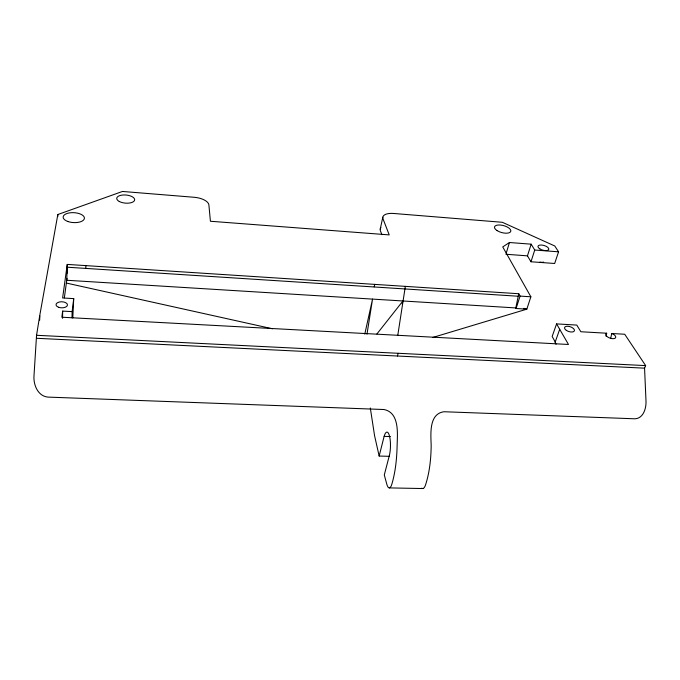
<?xml version="1.0" encoding="UTF-8"?>
<svg xmlns="http://www.w3.org/2000/svg" width="680" height="680" viewBox="0 0 680 680"><rect width="100%" height="100%" fill="white"/><g stroke="black" fill="none" stroke-linecap="round" stroke-linejoin="round"><path stroke-width="1.02" d="M39.669 320.195L39.941 314.44L57.825 214.531L122.477 191.454L194.157 197.276A14.416 6.579 6.8 0 1 208.896 204.986L210.418 221.255L389.224 234.898L383.027 218.883A13.634 6.086 12.4 0 1 393.524 213.46L502.341 222.292L554.787 245.99L558.577 251.821L554.667 263.483L530.986 261.766L527.459 255.85L531.148 244.171L509.447 242.513L502.741 246.925L530.867 296.795L526.821 309.171L516.094 308.507L515.788 307.929L518.763 293.734L67.252 264.409L62.611 297.968L73.721 298.613L72.785 317.976M57.8 216.58L57.825 214.531M62.552 318.342L62.662 311.1L72.131 311.618L73.721 298.613M67.099 273.284L67.252 264.409M72.003 317.815L72.131 311.618M85.816 268.413L85.901 265.616M39.669 316.013L36.55 335.291L34 375.768C33.286 384.736 37.842 396.176 47.957 397.103L383.988 409.522C399.543 412.607 397.469 433.304 397.137 444.983C396.848 457.988 395.632 471.096 392.003 483.633A13.609 3.672 -89.2 0 1 386.793 484.16L384.293 474.954L389.462 455.107A14.212 3.808 -88.7 0 0 389.385 435.625A14.212 3.808 -88.7 0 0 384.132 436.373L379.159 456.05L389.521 456.322M64.353 297.832L67.005 278.341M62.662 311.1L61.837 317.212L568.488 344.479L556.571 323.901L576.793 325.082L580.839 331.747L606.688 333.217L606.058 336.251M405.339 286.365L397.732 335.597M366.979 334.186L372.546 299.098L364.777 334.126M610.674 338.563L611.736 333.506L624.716 334.245L645.643 365.602L644.563 368.169L646 401.055C646.323 408.17 643.51 418.293 635.035 418.803L443.946 411.74C428.434 413.899 430.933 434.902 431.179 445.969C430.95 458.898 429.658 471.954 425.731 484.321A13.507 4.08 -89.5 0 1 421.762 488.163M380.23 229.168L382.815 217.226M374.799 284.385L374.178 286.832M402.186 304.036L402.934 300.976L376.89 333.99M397.46 356.023L398.14 353.286M506.2 253.275L509.447 242.513M530.986 261.766L534.735 250.027L531.148 244.171M516.094 308.507L520.064 296.098L518.763 293.734M556.571 323.901L552.16 336.49L555.229 341.947M559.7 329.307L555.05 342.448L556.062 344.25M606.688 333.217L606.178 333.531A5.228 2.482 19.5 0 0 608.812 337.646A5.228 2.482 19.5 0 0 615.366 338.011A5.228 2.482 19.5 0 0 612.706 333.905L611.736 333.506M432.726 337.484L526.269 309.324M389.368 487.9L422.815 488.546M384.132 436.373L390.439 436.56M36.55 335.291L645.643 365.602M36.55 338.283L644.563 368.169M515.788 307.929L66.742 280.262L67.201 267.214L517.973 296.225M523.583 308.405L525.529 308.533M520.064 296.098L530.867 296.795M505.903 254.252L527.459 255.85M534.735 250.027L558.577 251.821M66.368 283.058L272.501 328.788M526.507 308.593L526.821 309.171M381.854 234.659L380.426 230.843A13.532 6.179 12.4 0 1 380.927 227.681M379.159 456.05L374.578 435.719L370.311 408M543.652 262.098A5.567 2.465 16.4 0 1 539.928 262.098M566.312 330.352A5.194 2.516 18.5 0 0 574.421 330.795A5.194 2.516 18.5 0 0 567.774 326.247A5.194 2.516 18.5 0 0 566.312 330.352M539.818 248.871A5.61 2.422 16.2 0 0 548.717 249.534A5.61 2.422 16.2 0 0 541.611 245.029A5.61 2.422 16.2 0 0 539.818 248.871M497.106 230.613A8.424 3.612 15.1 0 0 510.654 231.65A8.424 3.612 15.1 0 0 500.25 225.012A8.424 3.612 15.1 0 0 497.106 230.613M119.263 201.475A8.993 4.072 5 0 0 134.334 200.787A8.993 4.072 5 0 0 123.522 194.964A8.993 4.072 5 0 0 119.263 201.475M67.949 221.527A10.659 4.964 3.3 0 0 84.413 218.391A10.659 4.964 3.3 0 0 68.978 212.984A10.659 4.964 3.3 0 0 67.949 221.527M58.556 307.275A5.729 3.043 1.4 0 0 67.465 305.116A5.729 3.043 1.4 0 0 59.236 302.022A5.729 3.043 1.4 0 0 58.556 307.275"/></g></svg>
